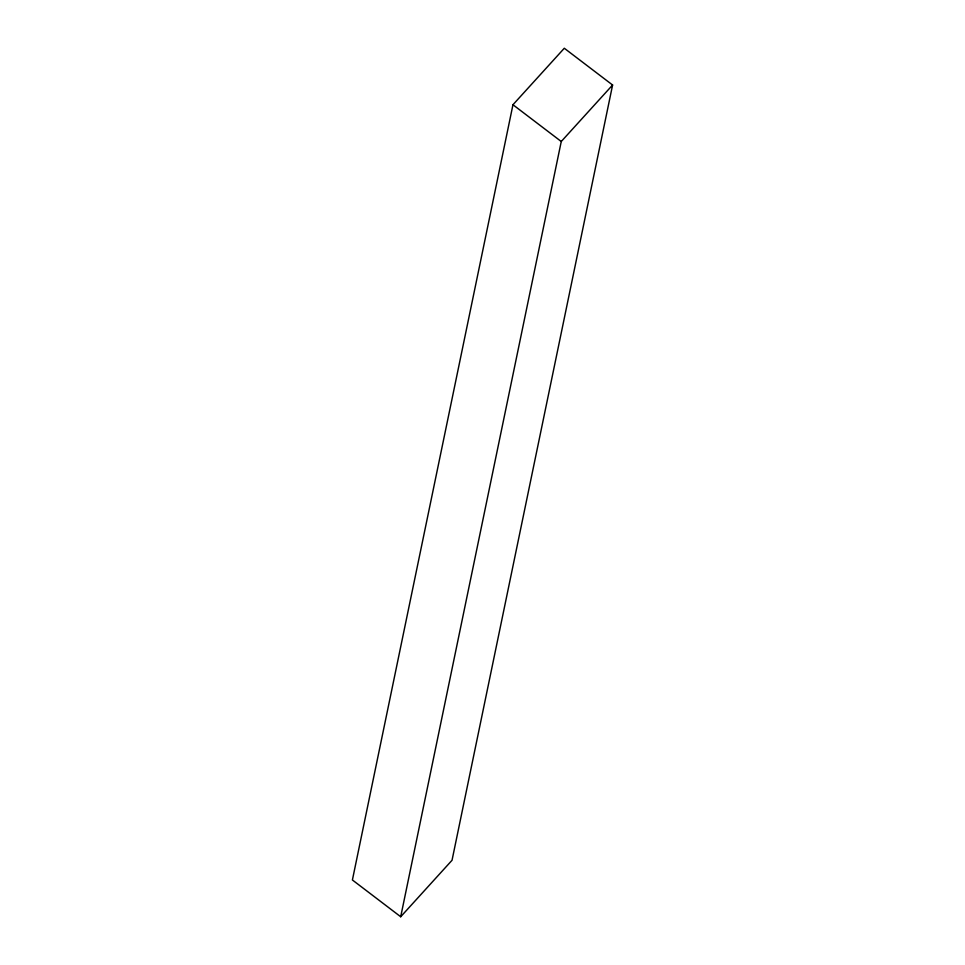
<?xml version="1.0" encoding="UTF-8"?>
<svg xmlns="http://www.w3.org/2000/svg" width="965" height="965" viewBox="0 0 965 965"><rect width="100%" height="100%" fill="white"/><g stroke="black" fill="none" stroke-linecap="round" stroke-linejoin="round"><path stroke-width="1.45" d="M512.958 104.739L352.406 879.984L400.704 916.75L452.042 860.261L612.594 85.017L564.296 48.25L512.958 104.739L561.256 141.505L400.704 916.75M561.256 141.505L612.594 85.017"/></g></svg>
